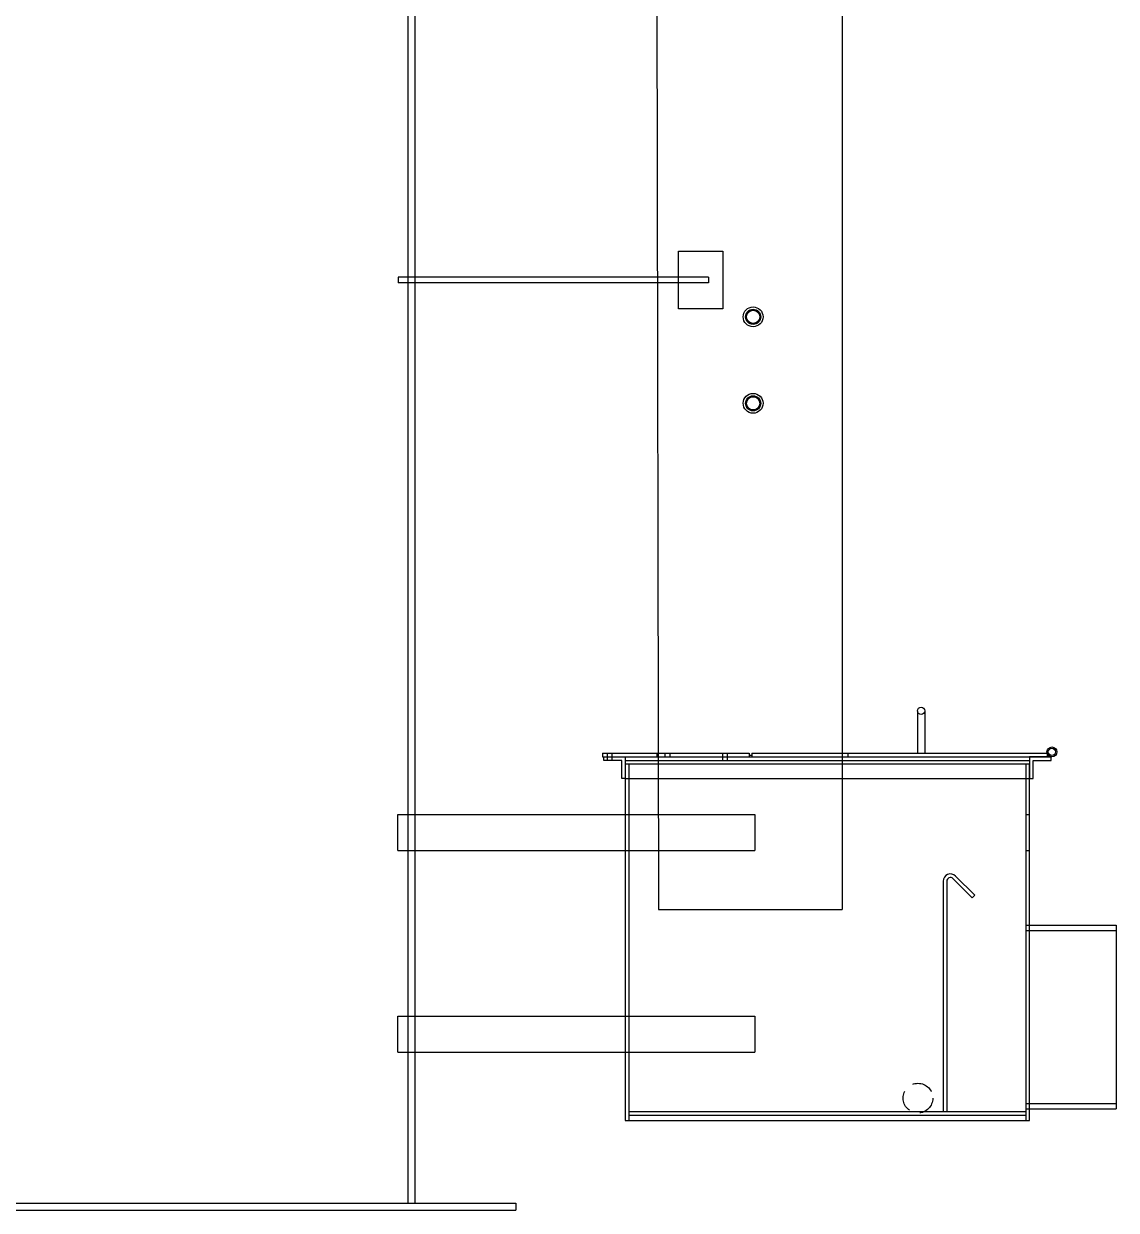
# Model space of a CAD drawing. Extents: x -1889 to 1550, y -1971 to 1122.
# Drawn here: x 1325.2 to 1401.1, y -1000.9 to -918.5 of the extents above; entities that cross this region are included whole.
import ezdxf

# ---------------------------------------------------------------- set-up
doc = ezdxf.new("R2010")
doc.units = 0
doc.header["$LTSCALE"] = 12
doc.header["$MEASUREMENT"] = 0
doc.linetypes.add('HIDDEN2', pattern=[0.1875, 0.125, -0.0625])
doc.layers.get('0').update_dxf_attribs({"linetype": 'CONTINUOUS'})
for name, color, linetype in [('1.25x1.25x.25', 34, 'CONTINUOUS'), ('10 PIPE', 7, 'CONTINUOUS'), ('12 PIPE', 7, 'CONTINUOUS'), ('3-4-THRDCPLG', 14, 'CONTINUOUS'), ('6X20', 3, 'CONTINUOUS'), ('COVER', 3, 'CONTINUOUS'), ('HANDLE', 2, 'CONTINUOUS'), ('REPAD', 7, 'CONTINUOUS'), ('SHELL', 40, 'CONTINUOUS')]:
    doc.layers.add(name, color=color, linetype=linetype)

# ---------------------------------------------------------------- blocks, each defined once
blk = doc.blocks.new('A$C5043b8bc')
at = {"layer": 'COVER'}
for p, q in [((-73.39, 131.61), (-73.39, 130.49)), ((-8.73, 131.61), (-73.39, 131.61)), ((-73.39, 131.61), (-73.39, 130.49)), ((-8.73, 131.61), (-73.39, 131.61)), ((-8.73, 131.61), (-8.73, 130.49)), ((-8.73, 131.61), (-8.73, 130.49)), ((-8.73, 130.49), (-73.39, 130.49)), ((-8.73, 130.49), (-73.39, 130.49))]:
    blk.add_line(p, q, dxfattribs=at)
at = {"layer": 'REPAD'}
for p, q in [((-14.97, 125.05), (-14.97, 137.05)), ((-14.97, 137.05), (-5.78, 137.05)), ((-14.97, 125.05), (-14.97, 137.05)), ((-14.97, 137.05), (-5.78, 137.05)), ((-5.78, 137.05), (-5.78, 125.05)), ((-5.78, 137.05), (-5.78, 125.05)), ((-5.78, 125.05), (-14.97, 125.05)), ((-5.78, 125.05), (-14.97, 125.05))]:
    blk.add_line(p, q, dxfattribs=at)

msp = doc.modelspace()

# ---------------------------------------------------------------- linework, layer by layer
for radius in [0.34375, 0.25]:
    msp.add_circle((1396.60645, -969.03915), radius)
at = {"layer": '1.25x1.25x.25'}
for p, q in [((1365.49448, -969.3829), (1366.99448, -969.3829)), ((1365.49448, -969.6329), (1365.49448, -969.3829)), ((1365.49448, -969.3829), (1396.55698, -969.3829)), ((1366.74448, -969.6329), (1365.49448, -969.6329)), ((1365.74448, -969.3829), (1365.74448, -969.6329)), ((1366.05698, -969.3829), (1366.05698, -969.6329)), ((1366.74448, -970.8829), (1366.74448, -969.6329)), ((1366.99448, -969.3829), (1366.99448, -970.8829)), ((1366.99448, -969.6329), (1395.05698, -969.6329)), ((1373.74448, -969.3829), (1373.74448, -969.6329)), ((1374.05698, -969.3829), (1374.05698, -969.6329)), ((1396.55698, -969.3829), (1395.05698, -969.3829)), ((1395.05698, -969.3829), (1395.05698, -970.8829)), ((1395.30698, -970.8829), (1395.30698, -969.6329)), ((1395.30698, -969.6329), (1396.55698, -969.6329)), ((1396.55698, -969.6329), (1396.55698, -969.3829)), ((1366.99448, -970.8829), (1366.74448, -970.8829)), ((1366.99448, -970.8829), (1395.05698, -970.8829)), ((1395.05698, -970.8829), (1395.30698, -970.8829))]:
    msp.add_line(p, q, dxfattribs=at)
at = {"layer": '10 PIPE'}
for p, q in [((1394.80698, -981.06524), (1401.07281, -981.06524)), ((1394.80698, -981.44024), (1401.07281, -981.44024)), ((1401.07281, -981.06524), (1401.07281, -993.8204)), ((1394.80698, -993.4454), (1401.07281, -993.4454)), ((1394.80698, -993.8204), (1401.07281, -993.8204))]:
    msp.add_line(p, q, dxfattribs=at)
at = {"layer": '12 PIPE'}
for p, q in [((1382.05698, -877.60165), (1382.05698, -979.97184)), ((1369.17513, -908.17988), (1369.30698, -979.97184)), ((1369.30698, -979.97184), (1382.05698, -979.97184))]:
    msp.add_line(p, q, dxfattribs=at)
at = {"layer": '3-4-THRDCPLG'}
for centre, radius in [((1375.86558, -938.84677), 0.6875), ((1375.86558, -938.84677), 0.525), ((1375.86558, -938.84677), 0.46094), ((1375.86558, -944.84677), 0.6875), ((1375.86558, -944.84677), 0.525), ((1375.86558, -944.84677), 0.46094)]:
    msp.add_circle(centre, radius, dxfattribs=at)
at = {"layer": '3-4-THRDCPLG', "color": 2, "linetype": 'HIDDEN2'}
for centre in [(1375.86558, -938.84677), (1375.86558, -944.84677)]:
    msp.add_circle(centre, 0.508, dxfattribs=at)
at = {"layer": '6X20'}
for p, q in [((1351.20014, -975.8829), (1351.20014, -973.3829)), ((1351.20014, -989.8829), (1351.20014, -987.3829))]:
    msp.add_line(p, q, dxfattribs=at)
at = {"layer": 'COVER'}
for p, q in [((1365.40073, -969.1329), (1375.58823, -969.1329)), ((1365.40073, -969.1329), (1365.40073, -969.3829)), ((1365.74448, -969.1329), (1365.74448, -969.3829)), ((1366.05698, -969.1329), (1366.05698, -969.3829)), ((1369.18198, -969.1329), (1369.18198, -969.3829)), ((1369.74448, -969.1329), (1369.74448, -969.3829)), ((1370.08823, -969.1329), (1370.08823, -969.3829)), ((1373.74448, -969.1329), (1373.74448, -969.3829)), ((1374.05698, -969.1329), (1374.05698, -969.3829)), ((1375.58823, -969.1329), (1375.58823, -969.3829)), ((1375.77573, -969.1329), (1396.27573, -969.1329)), ((1375.77573, -969.1329), (1375.77573, -969.3829)), ((1382.43198, -969.1329), (1382.43198, -969.3829)), ((1396.27573, -969.1329), (1396.27573, -969.3829)), ((1365.40073, -969.3829), (1375.58823, -969.3829)), ((1366.99448, -969.8829), (1366.99448, -994.6329)), ((1395.05698, -969.8829), (1366.99448, -969.8829)), ((1367.24448, -969.8829), (1367.24448, -994.6329)), ((1375.58823, -969.2579), (1375.77573, -969.2579)), ((1375.77573, -969.3829), (1396.27573, -969.3829)), ((1394.80698, -994.6329), (1394.80698, -969.8829)), ((1395.05698, -994.6329), (1395.05698, -969.8829)), ((1351.20014, -973.3829), (1375.99448, -973.3829)), ((1375.99448, -973.3829), (1375.99448, -975.8829)), ((1394.80698, -973.3829), (1395.05698, -973.3829)), ((1351.20014, -975.8829), (1375.99448, -975.8829)), ((1394.80698, -975.8829), (1395.05698, -975.8829)), ((1389.05698, -978.0079), (1389.05698, -994.0079)), ((1389.30698, -978.0079), (1389.30698, -994.0079)), ((1391.07018, -979.16756), (1389.73375, -977.83113)), ((1391.24696, -978.99078), (1389.91053, -977.65435)), ((1391.07018, -979.16756), (1391.24696, -978.99078)), ((1351.20014, -987.3829), (1375.99448, -987.3829)), ((1375.99448, -987.3829), (1375.99448, -989.8829)), ((1351.20014, -989.8829), (1375.99448, -989.8829)), ((1366.99448, -994.6329), (1395.05698, -994.6329)), ((1367.24448, -994.0079), (1394.80698, -994.0079)), ((1367.24448, -994.2579), (1394.80698, -994.2579))]:
    msp.add_line(p, q, dxfattribs=at)
at = {"layer": 'COVER', "linetype": 'HIDDEN2'}
msp.add_circle((1387.30698, -993.0704), 1.03125, dxfattribs=at)
at = {"layer": 'COVER'}
for radius in [0.5, 0.25]:
    msp.add_arc((1389.55698, -978.0079), radius, 45, 180, dxfattribs=at)
at = {"layer": 'HANDLE'}
for p, q in [((1387.27573, -966.18915), (1387.27573, -969.12665)), ((1387.77573, -966.18915), (1387.77573, -969.12665))]:
    msp.add_line(p, q, dxfattribs=at)
msp.add_circle((1387.52573, -966.18915), 0.25, dxfattribs=at)
at = {"layer": 'SHELL'}
for p, q in [((1351.89225, -857.35165), (1351.89225, -1000.35165)), ((1352.39225, -857.35165), (1352.39225, -1000.35165)), ((1105.39225, -1000.35165), (1359.39225, -1000.35165)), ((1359.39225, -1000.35165), (1359.39225, -1000.85165)), ((1105.39225, -1000.85165), (1359.39225, -1000.85165))]:
    msp.add_line(p, q, dxfattribs=at)

# ---------------------------------------------------------------- block references
at = {"layer": 'COVER', "xscale": 0.3333333333333333, "yscale": 0.3333333333333333, "zscale": 0.3333333333333333}
msp.add_blockref('A$C5043b8bc', (1375.68198, -979.97184), dxfattribs=at)

doc.saveas('drawing.dxf')
